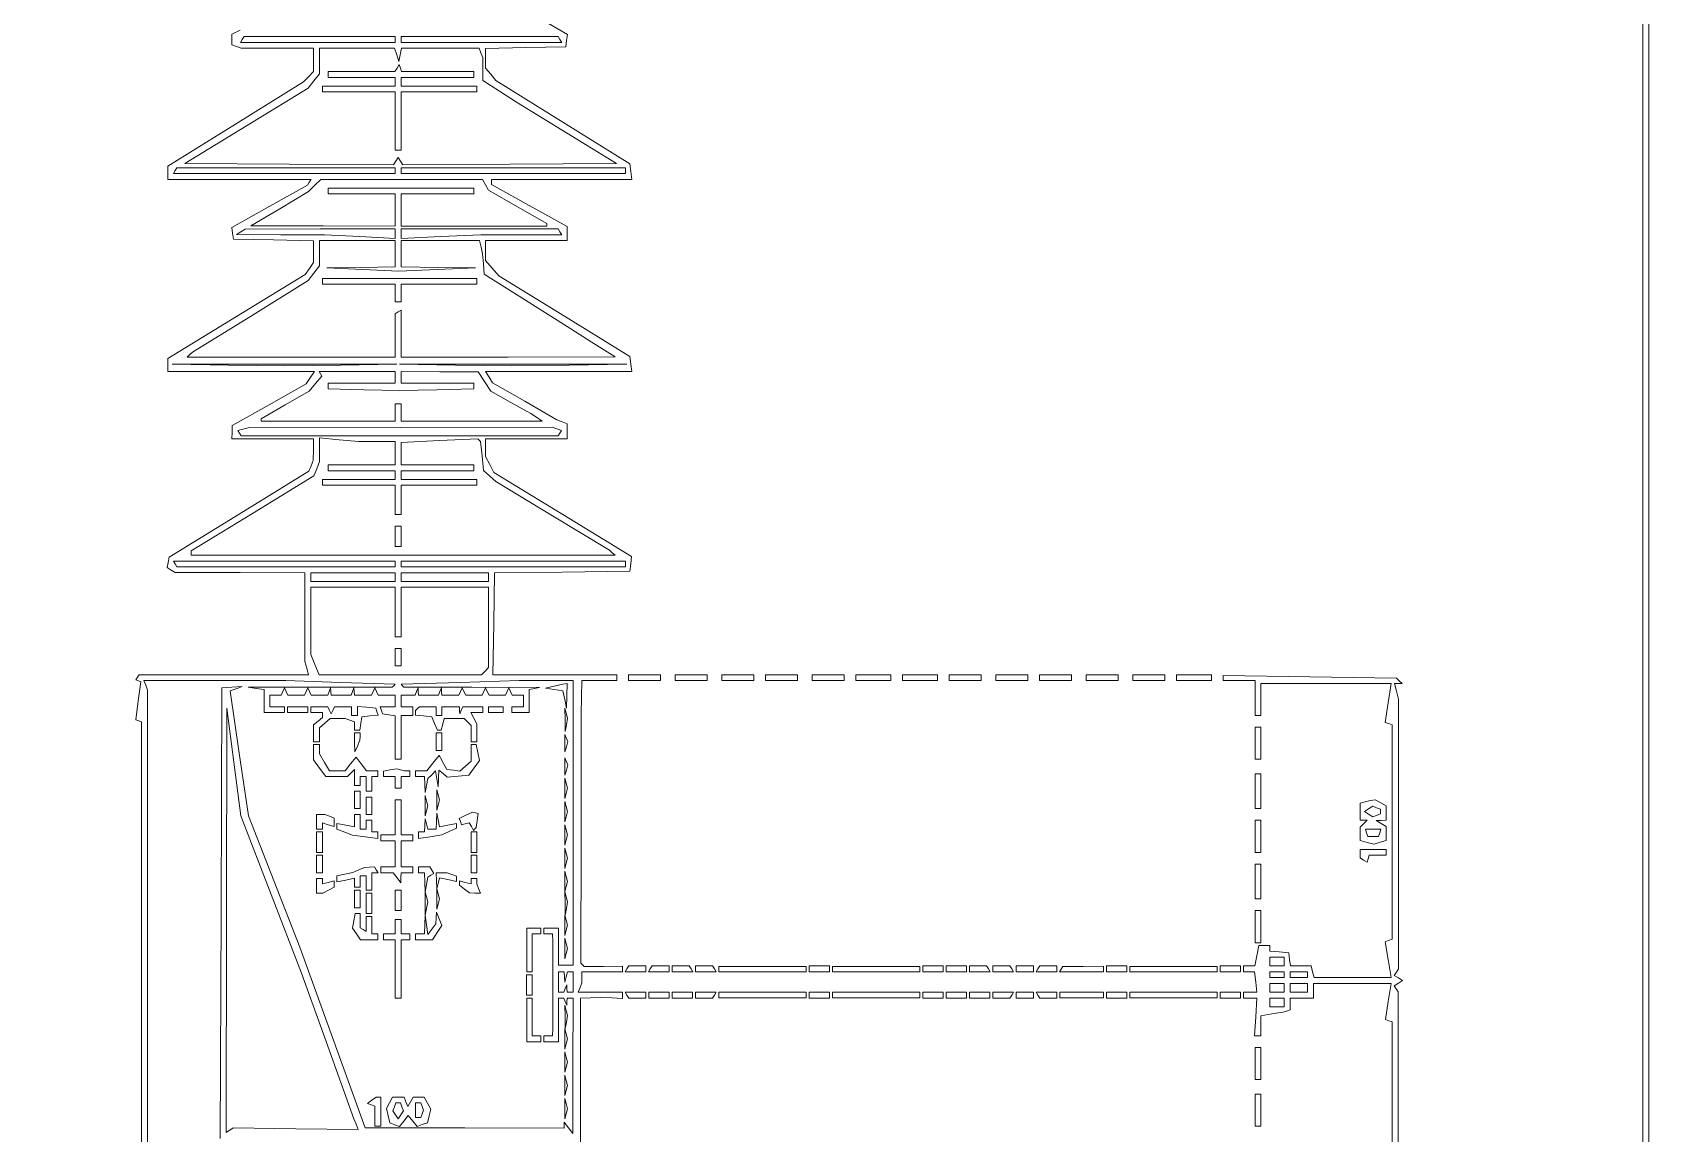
# Paper-space layout 'AN-08-DGE-065-A' of a CAD drawing. Header units: metres, sheet in millimetres. Extents: x 12 to 193, y 4 to 291.
# Drawn here: x 122.6 to 192.7, y 108.3 to 156.1 of the extents above; entities that cross this region are included whole.
import ezdxf

# ---------------------------------------------------------------- set-up
doc = ezdxf.new("R2010")
doc.units = ezdxf.units.M
doc.layers.add('DGE_CONTORNOS', color=7, linetype='Continuous', lineweight=0)
doc.layers.add('DGE_DATOS', color=7, linetype='Continuous', lineweight=0)

# ---------------------------------------------------------------- blocks, each defined once
blk = doc.blocks.new('LP_REF_DGE_MT_065_A')
at = {"layer": 'DGE_CONTORNOS'}
for points in [[(116.564, 271.062), (116.469, 270.966), (116.469, 270.228), (116.469, 269.49), (72.961, 269.49), (29.452, 269.49), (29.452, 147.253), (29.452, 25.015), (111.094, 25.015), (192.736, 25.015), (192.736, 147.253), (192.736, 269.49), (154.735, 269.49), (116.734, 269.49), (116.697, 270.324), (116.659, 271.157)], [(116.469, 268.732), (116.469, 268.226), (116.596, 268.226), (116.722, 268.226), (116.722, 268.732), (116.722, 269.238), (154.603, 269.238), (192.483, 269.238), (192.483, 160.533), (192.483, 51.828), (117.671, 51.828), (42.859, 51.828), (42.859, 160.533), (42.859, 269.238), (79.664, 269.238), (116.469, 269.238)], [(138.35, 155.79), (138.35, 155.663), (134.991, 155.663), (131.632, 155.663), (131.71, 155.79), (131.788, 155.916), (135.069, 155.916), (138.35, 155.916)], [(145.496, 155.79), (145.574, 155.663), (142.089, 155.663), (138.603, 155.663), (138.603, 155.79), (138.603, 155.916), (142.011, 155.916), (145.418, 155.916)], [(138.415, 155.126), (138.509, 154.841), (138.565, 155.126), (138.621, 155.41), (140.306, 155.41), (141.991, 155.41), (142.068, 155.21), (142.145, 155.01), (142.145, 154.512), (142.145, 154.014), (142.876, 153.542), (143.608, 153.071), (145.78, 151.743), (147.952, 150.415), (143.318, 150.381), (138.683, 150.348), (138.58, 150.508), (138.477, 150.668), (138.373, 150.508), (138.27, 150.348), (133.749, 150.381), (129.227, 150.415), (131.901, 152.05), (134.574, 153.686), (134.818, 153.996), (135.062, 154.306), (135.062, 154.858), (135.062, 155.41), (136.691, 155.41), (138.321, 155.41)], [(138.429, 154.55), (138.335, 154.399), (136.888, 154.399), (135.441, 154.399), (135.441, 154.272), (135.441, 154.146), (136.896, 154.146), (138.35, 154.146), (138.35, 153.956), (138.35, 153.766), (136.769, 153.766), (135.188, 153.766), (135.188, 153.64), (135.188, 153.513), (136.769, 153.513), (138.35, 153.513), (138.35, 152.249), (138.35, 150.984), (138.477, 150.984), (138.603, 150.984), (138.603, 152.249), (138.603, 153.513), (140.247, 153.513), (141.892, 153.513), (141.892, 153.64), (141.892, 153.766), (140.247, 153.766), (138.603, 153.766), (138.603, 153.956), (138.603, 154.146), (140.184, 154.146), (141.765, 154.146), (141.765, 154.272), (141.765, 154.399), (140.195, 154.399), (138.624, 154.399), (138.574, 154.55), (138.523, 154.702)], [(138.35, 150.101), (138.35, 149.978), (133.537, 149.975), (128.723, 149.972), (128.801, 150.099), (128.879, 150.225), (133.615, 150.225), (138.35, 150.225)], [(148.342, 150.099), (148.342, 149.973), (143.473, 149.977), (138.603, 149.981), (138.603, 150.103), (138.603, 150.225), (143.473, 150.225), (148.342, 150.225)], [(142.263, 149.482), (142.39, 149.244), (143.658, 148.526), (144.927, 147.808), (144.927, 147.752), (144.927, 147.695), (141.765, 147.695), (138.603, 147.695), (138.603, 148.391), (138.603, 149.087), (140.184, 149.087), (141.765, 149.087), (141.765, 149.213), (141.765, 149.34), (138.603, 149.34), (135.441, 149.34), (135.441, 149.213), (135.441, 149.087), (136.896, 149.087), (138.35, 149.087), (138.35, 148.391), (138.35, 147.695), (135.22, 147.697), (132.09, 147.698), (133.339, 148.444), (134.589, 149.19), (134.854, 149.455), (135.118, 149.719), (138.627, 149.719), (142.136, 149.719)], [(138.35, 147.36), (138.35, 147.151), (136.813, 147.233), (135.275, 147.316), (133.366, 147.318), (131.457, 147.32), (131.647, 147.443), (131.837, 147.565), (135.093, 147.567), (138.35, 147.569)], [(145.496, 147.443), (145.574, 147.316), (143.816, 147.316), (142.058, 147.316), (140.331, 147.233), (138.603, 147.15), (138.603, 147.36), (138.603, 147.569), (142.011, 147.569), (145.418, 147.569)], [(138.35, 146.494), (138.35, 145.925), (136.864, 145.901), (135.378, 145.877), (136.942, 145.806), (138.506, 145.735), (140.167, 145.806), (141.828, 145.876), (140.216, 145.9), (138.603, 145.925), (138.603, 146.494), (138.603, 147.063), (140.308, 147.063), (142.013, 147.063), (142.076, 146.779), (142.14, 146.494), (142.174, 146.052), (142.208, 145.61), (144.005, 144.471), (145.803, 143.332), (146.851, 142.672), (147.899, 142.011), (143.251, 142.008), (138.603, 142.004), (138.603, 143.023), (138.603, 144.043), (138.477, 143.964), (138.35, 143.886), (138.35, 142.945), (138.35, 142.004), (133.835, 142.004), (129.32, 142.004), (129.44, 142.111), (129.56, 142.219), (132.063, 143.773), (134.565, 145.328), (134.814, 145.643), (135.062, 145.959), (135.062, 146.511), (135.062, 147.063), (136.706, 147.063), (138.35, 147.063)], [(135.188, 145.292), (135.188, 145.166), (136.769, 145.166), (138.35, 145.166), (138.35, 144.787), (138.35, 144.407), (138.477, 144.407), (138.603, 144.407), (138.603, 144.787), (138.603, 145.166), (140.247, 145.166), (141.892, 145.166), (141.892, 145.292), (141.892, 145.419), (138.54, 145.419), (135.188, 145.419)], [(135.979, 141.656), (133.544, 141.619), (131.109, 141.656), (128.675, 141.694), (133.544, 141.694), (138.413, 141.694)], [(145.899, 141.656), (143.393, 141.619), (140.966, 141.657), (138.54, 141.694), (143.473, 141.694), (148.405, 141.694)], [(138.35, 141.119), (138.35, 140.866), (136.896, 140.866), (135.441, 140.866), (135.441, 140.747), (135.441, 140.628), (136.991, 140.589), (138.54, 140.55), (140.153, 140.588), (141.765, 140.627), (141.765, 140.746), (141.765, 140.866), (140.184, 140.866), (138.603, 140.866), (138.603, 141.119), (138.603, 141.372), (140.279, 141.37), (141.955, 141.369), (142.23, 140.944), (142.505, 140.519), (143.368, 140.04), (144.231, 139.562), (144.481, 139.392), (144.73, 139.222), (141.667, 139.222), (138.603, 139.222), (138.603, 139.601), (138.603, 139.981), (138.477, 139.981), (138.35, 139.981), (138.35, 139.601), (138.35, 139.222), (135.441, 139.222), (132.532, 139.222), (132.532, 139.273), (132.532, 139.324), (133.576, 139.927), (134.619, 140.531), (134.892, 140.856), (135.164, 141.182), (135.105, 141.277), (135.047, 141.372), (136.699, 141.372), (138.35, 141.372)], [(145.359, 138.892), (145.558, 138.816), (145.489, 138.704), (145.419, 138.592), (138.54, 138.592), (131.66, 138.592), (131.589, 138.707), (131.517, 138.823), (131.74, 138.881), (131.963, 138.939), (138.561, 138.954), (145.159, 138.969)], [(137.56, 138.337), (138.35, 138.336), (138.35, 137.83), (138.35, 137.325), (136.896, 137.325), (135.441, 137.325), (135.441, 137.198), (135.441, 137.072), (136.896, 137.072), (138.35, 137.072), (138.35, 136.882), (138.35, 136.692), (136.769, 136.692), (135.188, 136.692), (135.188, 136.566), (135.188, 136.439), (136.769, 136.439), (138.35, 136.439), (138.35, 135.807), (138.35, 135.174), (138.477, 135.174), (138.603, 135.174), (138.603, 135.807), (138.603, 136.439), (140.247, 136.439), (141.892, 136.439), (141.892, 136.566), (141.892, 136.692), (140.247, 136.692), (138.603, 136.692), (138.603, 136.882), (138.603, 137.072), (140.184, 137.072), (141.765, 137.072), (141.765, 137.198), (141.765, 137.325), (140.184, 137.325), (138.603, 137.325), (138.603, 137.811), (138.603, 138.297), (140.271, 138.377), (141.94, 138.457), (141.997, 138.399), (142.055, 138.342), (142.115, 137.714), (142.175, 137.087), (142.445, 136.848), (142.714, 136.609), (145.18, 135.113), (147.646, 133.617), (147.767, 133.511), (147.887, 133.404), (138.692, 133.404), (129.497, 133.404), (129.498, 133.499), (129.499, 133.594), (132.162, 135.219), (134.825, 136.845), (134.943, 137.156), (135.062, 137.468), (135.062, 137.983), (135.062, 138.499), (135.915, 138.419), (136.769, 138.338)], [(138.35, 134.226), (138.35, 133.783), (138.477, 133.783), (138.603, 133.783), (138.603, 134.226), (138.603, 134.669), (138.477, 134.669), (138.35, 134.669)], [(138.35, 133.024), (138.35, 132.898), (133.615, 132.898), (128.879, 132.898), (128.801, 133.024), (128.723, 133.151), (133.537, 133.151), (138.35, 133.151)], [(138.35, 132.455), (138.35, 132.266), (136.516, 132.266), (134.682, 132.266), (134.682, 132.455), (134.682, 132.645), (136.516, 132.645), (138.35, 132.645)], [(148.342, 133.024), (148.342, 132.898), (143.473, 132.898), (138.603, 132.898), (138.603, 133.024), (138.603, 133.151), (143.473, 133.151), (148.342, 133.151)], [(142.398, 132.455), (142.398, 132.266), (140.5, 132.266), (138.603, 132.266), (138.603, 132.455), (138.603, 132.645), (140.5, 132.645), (142.398, 132.645)], [(138.35, 130.938), (138.35, 129.863), (138.477, 129.863), (138.603, 129.863), (138.603, 130.938), (138.603, 132.013), (140.5, 132.013), (142.398, 132.013), (142.398, 130.267), (142.398, 128.522), (142.246, 128.37), (142.094, 128.218), (138.571, 128.218), (135.049, 128.218), (134.866, 128.657), (134.682, 129.096), (134.682, 130.554), (134.682, 132.013), (136.516, 132.013), (138.35, 132.013)], [(138.35, 128.977), (138.35, 128.598), (138.477, 128.598), (138.603, 128.598), (138.603, 128.977), (138.603, 129.357), (138.477, 129.357), (138.35, 129.357)], [(145.243, 127.718), (144.864, 127.628), (145.243, 127.575), (145.622, 127.523), (145.702, 127.143), (145.783, 126.764), (145.797, 127.301), (145.812, 127.839), (145.718, 127.824), (145.623, 127.809)], [(148.469, 128.092), (148.469, 127.965), (149.164, 127.965), (149.86, 127.965), (149.86, 128.092), (149.86, 128.218), (149.164, 128.218), (148.469, 128.218)], [(150.492, 128.092), (150.492, 127.965), (151.188, 127.965), (151.883, 127.965), (151.883, 128.092), (151.883, 128.218), (151.188, 128.218), (150.492, 128.218)], [(152.516, 128.092), (152.516, 127.965), (153.211, 127.965), (153.907, 127.965), (153.907, 128.092), (153.907, 128.218), (153.211, 128.218), (152.516, 128.218)], [(154.413, 128.092), (154.413, 127.965), (155.109, 127.965), (155.804, 127.965), (155.804, 128.092), (155.804, 128.218), (155.109, 128.218), (154.413, 128.218)], [(156.437, 128.092), (156.437, 127.965), (157.132, 127.965), (157.828, 127.965), (157.828, 128.092), (157.828, 128.218), (157.132, 128.218), (156.437, 128.218)], [(158.334, 128.092), (158.334, 127.965), (159.093, 127.965), (159.852, 127.965), (159.852, 128.092), (159.852, 128.218), (159.093, 128.218), (158.334, 128.218)], [(160.358, 128.092), (160.358, 127.965), (161.116, 127.965), (161.875, 127.965), (161.875, 128.092), (161.875, 128.218), (161.116, 128.218), (160.358, 128.218)], [(162.381, 128.092), (162.381, 127.965), (163.077, 127.965), (163.772, 127.965), (163.772, 128.092), (163.772, 128.218), (163.077, 128.218), (162.381, 128.218)], [(164.405, 128.092), (164.405, 127.965), (165.1, 127.965), (165.796, 127.965), (165.796, 128.092), (165.796, 128.218), (165.1, 128.218), (164.405, 128.218)], [(166.302, 128.092), (166.302, 127.965), (166.998, 127.965), (167.693, 127.965), (167.693, 128.092), (167.693, 128.218), (166.998, 128.218), (166.302, 128.218)], [(168.326, 128.092), (168.326, 127.965), (169.021, 127.965), (169.717, 127.965), (169.717, 128.092), (169.717, 128.218), (169.021, 128.218), (168.326, 128.218)], [(170.349, 128.092), (170.349, 127.965), (171.045, 127.965), (171.741, 127.965), (171.741, 128.092), (171.741, 128.218), (171.045, 128.218), (170.349, 128.218)], [(172.247, 128.092), (172.247, 127.965), (173.005, 127.965), (173.764, 127.965), (173.764, 128.092), (173.764, 128.218), (173.005, 128.218), (172.247, 128.218)], [(132.971, 118.67), (134.29, 115.255), (135.425, 112.093), (136.559, 108.931), (136.649, 108.702), (136.739, 108.473), (134.032, 108.506), (131.325, 108.539), (131.17, 108.443), (131.014, 108.347), (131.029, 117.555), (131.043, 126.764), (131.347, 124.424), (131.651, 122.084)], [(133.67, 126.701), (133.67, 126.574), (134.113, 126.574), (134.556, 126.574), (134.556, 126.701), (134.556, 126.827), (134.113, 126.827), (133.67, 126.827)], [(134.682, 126.701), (134.682, 126.574), (134.935, 126.574), (135.188, 126.574), (135.188, 126.463), (135.188, 126.352), (134.999, 126.195), (134.809, 126.037), (134.809, 125.673), (134.809, 125.309), (134.935, 125.309), (135.062, 125.309), (135.062, 125.606), (135.062, 125.903), (135.293, 126.112), (135.524, 126.321), (135.852, 126.321), (136.179, 126.321), (136.379, 126.245), (136.58, 126.168), (136.58, 125.992), (136.58, 125.815), (136.697, 125.815), (136.815, 125.815), (136.855, 126.1), (136.896, 126.385), (137.251, 126.425), (137.606, 126.466), (137.557, 126.615), (137.509, 126.764), (137.107, 126.804), (136.706, 126.843), (136.706, 126.645), (136.706, 126.448), (136.58, 126.448), (136.453, 126.448), (136.453, 126.637), (136.453, 126.827), (136.084, 126.827), (135.715, 126.827), (135.641, 126.669), (135.568, 126.511), (135.494, 126.669), (135.42, 126.827), (135.051, 126.827), (134.682, 126.827)], [(139.32, 126.743), (139.236, 126.659), (139.236, 126.562), (139.236, 126.465), (139.583, 126.425), (139.931, 126.385), (140.056, 126.1), (140.181, 125.815), (140.263, 125.815), (140.344, 125.815), (140.411, 126.068), (140.477, 126.321), (140.906, 126.321), (141.335, 126.321), (141.487, 126.17), (141.639, 126.018), (141.639, 125.664), (141.639, 125.309), (141.765, 125.309), (141.892, 125.309), (141.892, 125.697), (141.892, 126.085), (141.761, 126.33), (141.63, 126.574), (141.887, 126.574), (142.145, 126.574), (142.145, 126.701), (142.145, 126.827), (141.712, 126.827), (141.28, 126.827), (141.217, 126.669), (141.153, 126.511), (141.143, 126.669), (141.133, 126.827), (140.753, 126.827), (140.374, 126.827), (140.374, 126.637), (140.374, 126.448), (140.247, 126.448), (140.121, 126.448), (140.121, 126.637), (140.121, 126.827), (139.763, 126.827), (139.404, 126.827)], [(142.398, 126.701), (142.398, 126.574), (142.714, 126.574), (143.03, 126.574), (143.03, 126.701), (143.03, 126.827), (142.714, 126.827), (142.398, 126.827)], [(145.718, 126.258), (145.72, 125.752), (145.775, 126.038), (145.83, 126.324), (145.773, 126.544), (145.715, 126.764)], [(136.588, 125.278), (136.597, 124.867), (136.706, 125.12), (136.815, 125.373), (136.824, 125.531), (136.832, 125.689), (136.706, 125.689), (136.58, 125.689)], [(140.121, 125.309), (140.121, 124.93), (140.247, 124.93), (140.374, 124.93), (140.374, 125.309), (140.374, 125.689), (140.247, 125.689), (140.121, 125.689)], [(145.711, 125.246), (145.715, 124.867), (145.774, 125.091), (145.832, 125.314), (145.769, 125.47), (145.706, 125.626)], [(175.661, 125.246), (175.661, 124.551), (175.788, 124.551), (175.914, 124.551), (175.914, 125.246), (175.914, 125.942), (175.788, 125.942), (175.661, 125.942)], [(134.809, 124.855), (134.809, 124.526), (135.07, 124.159), (135.332, 123.792), (135.804, 123.792), (136.276, 123.792), (136.428, 123.944), (136.58, 124.095), (136.58, 123.754), (136.58, 123.412), (136.706, 123.412), (136.832, 123.412), (136.832, 123.602), (136.832, 123.792), (136.959, 123.792), (137.085, 123.792), (137.085, 123.476), (137.085, 123.159), (137.212, 123.159), (137.338, 123.159), (137.338, 123.476), (137.338, 123.792), (137.465, 123.792), (137.591, 123.792), (137.591, 123.918), (137.591, 124.045), (137.344, 124.045), (137.097, 124.045), (136.873, 124.342), (136.649, 124.639), (136.415, 124.342), (136.182, 124.045), (135.839, 124.045), (135.496, 124.045), (135.279, 124.412), (135.062, 124.779), (135.062, 124.981), (135.062, 125.183), (134.935, 125.183), (134.809, 125.183)], [(141.639, 124.823), (141.639, 124.463), (141.396, 124.244), (141.154, 124.024), (140.872, 124.066), (140.589, 124.108), (140.45, 124.361), (140.311, 124.614), (140.281, 124.665), (140.251, 124.716), (139.987, 124.38), (139.723, 124.045), (139.479, 124.045), (139.236, 124.045), (139.236, 123.918), (139.236, 123.792), (139.425, 123.792), (139.615, 123.792), (139.632, 123.444), (139.649, 123.096), (139.707, 123.401), (139.764, 123.706), (139.934, 123.876), (140.104, 124.046), (140.157, 123.698), (140.209, 123.349), (140.228, 123.712), (140.247, 124.076), (140.428, 123.926), (140.609, 123.775), (141.08, 123.815), (141.55, 123.855), (141.778, 124.171), (142.005, 124.487), (141.934, 124.835), (141.862, 125.183), (141.75, 125.183), (141.639, 125.183)], [(138.129, 124.081), (137.844, 124.027), (137.844, 123.909), (137.844, 123.792), (138.097, 123.792), (138.35, 123.792), (138.35, 123.539), (138.35, 123.286), (138.477, 123.286), (138.603, 123.286), (138.603, 123.539), (138.603, 123.792), (138.793, 123.792), (138.983, 123.792), (138.983, 123.918), (138.983, 124.045), (138.866, 124.045), (138.75, 124.045), (138.582, 124.09), (138.413, 124.136)], [(145.711, 124.234), (145.715, 123.855), (145.774, 124.079), (145.832, 124.303), (145.769, 124.458), (145.706, 124.614)], [(145.715, 123.286), (145.715, 122.843), (145.773, 123.065), (145.831, 123.286), (145.773, 123.507), (145.715, 123.729)], [(175.661, 123.159), (175.661, 122.401), (175.788, 122.401), (175.914, 122.401), (175.914, 123.159), (175.914, 123.918), (175.788, 123.918), (175.661, 123.918)], [(136.58, 122.78), (136.58, 122.401), (136.706, 122.401), (136.832, 122.401), (136.832, 122.78), (136.832, 123.159), (136.706, 123.159), (136.58, 123.159)], [(137.085, 122.527), (137.085, 122.148), (137.212, 122.148), (137.338, 122.148), (137.338, 122.527), (137.338, 122.906), (137.212, 122.906), (137.085, 122.906)], [(138.35, 122.021), (138.35, 121.262), (138.034, 121.262), (137.718, 121.262), (137.718, 121.136), (137.718, 121.009), (138.034, 121.009), (138.35, 121.009), (138.35, 120.44), (138.35, 119.871), (138.034, 119.871), (137.718, 119.871), (137.718, 119.745), (137.718, 119.618), (137.988, 119.618), (138.259, 119.618), (138.427, 119.397), (138.595, 119.175), (138.599, 119.397), (138.603, 119.618), (138.856, 119.618), (139.109, 119.618), (139.109, 119.745), (139.109, 119.871), (138.856, 119.871), (138.603, 119.871), (138.603, 120.44), (138.603, 121.009), (138.856, 121.009), (139.109, 121.009), (139.109, 121.136), (139.109, 121.262), (138.856, 121.262), (138.603, 121.262), (138.603, 122.021), (138.603, 122.78), (138.477, 122.78), (138.35, 122.78)], [(139.644, 122.527), (139.644, 122.084), (139.702, 122.306), (139.76, 122.527), (139.702, 122.748), (139.644, 122.97)], [(140.15, 122.78), (140.15, 122.337), (140.208, 122.559), (140.266, 122.78), (140.208, 123.001), (140.15, 123.223)], [(180.436, 122.693), (180.215, 122.635), (180.215, 122.265), (180.215, 121.895), (180.366, 121.895), (180.518, 121.895), (180.366, 121.743), (180.215, 121.591), (180.215, 121.303), (180.215, 121.014), (180.522, 120.937), (180.829, 120.86), (181.091, 120.943), (181.353, 121.026), (181.353, 121.328), (181.353, 121.629), (181.132, 121.758), (180.91, 121.887), (181.132, 121.891), (181.353, 121.895), (181.353, 122.206), (181.353, 122.518), (181.108, 122.649), (180.864, 122.78), (180.761, 122.765), (180.657, 122.751)], [(134.935, 121.831), (134.935, 121.515), (135.062, 121.515), (135.188, 121.515), (135.188, 121.65), (135.188, 121.785), (135.441, 121.705), (135.694, 121.625), (135.694, 121.809), (135.694, 121.994), (135.494, 122.071), (135.294, 122.148), (135.115, 122.148), (134.935, 122.148)], [(136.58, 121.879), (136.58, 121.61), (136.2, 121.686), (135.821, 121.762), (135.821, 121.635), (135.821, 121.509), (136.16, 121.38), (136.499, 121.251), (137.045, 121.176), (137.591, 121.101), (137.591, 121.245), (137.591, 121.389), (137.465, 121.389), (137.338, 121.389), (137.338, 121.642), (137.338, 121.895), (137.212, 121.895), (137.085, 121.895), (137.085, 121.705), (137.085, 121.515), (136.959, 121.515), (136.832, 121.515), (136.832, 121.831), (136.832, 122.148), (136.706, 122.148), (136.58, 122.148)], [(140.138, 121.863), (140.121, 121.515), (139.94, 121.515), (139.76, 121.515), (139.702, 121.737), (139.644, 121.958), (139.63, 121.673), (139.615, 121.389), (139.489, 121.389), (139.362, 121.389), (139.362, 121.246), (139.362, 121.103), (139.864, 121.184), (140.366, 121.264), (140.686, 121.41), (141.006, 121.556), (141.006, 121.659), (141.006, 121.762), (140.637, 121.688), (140.269, 121.614), (140.212, 121.913), (140.155, 122.211)], [(141.414, 122.118), (141.126, 121.979), (141.177, 121.842), (141.228, 121.705), (141.39, 121.743), (141.552, 121.782), (141.652, 121.62), (141.751, 121.459), (141.809, 121.519), (141.867, 121.578), (141.911, 121.883), (141.955, 122.187), (141.828, 122.222), (141.702, 122.256)], [(145.715, 122.274), (145.715, 121.831), (145.773, 122.053), (145.831, 122.274), (145.773, 122.495), (145.715, 122.717)], [(181.1, 122.274), (181.1, 122.175), (180.93, 122.11), (180.761, 122.045), (180.583, 122.159), (180.404, 122.274), (180.583, 122.389), (180.761, 122.504), (180.93, 122.439), (181.1, 122.374)], [(134.935, 120.946), (134.935, 120.503), (135.062, 120.503), (135.188, 120.503), (135.188, 120.946), (135.188, 121.389), (135.062, 121.389), (134.935, 121.389)], [(141.639, 120.946), (141.639, 120.503), (141.765, 120.503), (141.892, 120.503), (141.892, 120.946), (141.892, 121.389), (141.765, 121.389), (141.639, 121.389)], [(145.715, 121.262), (145.715, 120.82), (145.773, 121.041), (145.831, 121.262), (145.773, 121.484), (145.715, 121.705)], [(175.661, 121.199), (175.661, 120.503), (175.788, 120.503), (175.914, 120.503), (175.914, 121.199), (175.914, 121.895), (175.788, 121.895), (175.661, 121.895)], [(181.068, 121.357), (181.016, 121.199), (180.784, 121.199), (180.552, 121.199), (180.499, 121.357), (180.447, 121.515), (180.784, 121.515), (181.121, 121.515)], [(145.715, 120.251), (145.715, 119.808), (145.773, 120.029), (145.831, 120.251), (145.773, 120.472), (145.715, 120.693)], [(180.215, 120.448), (180.215, 120.265), (180.365, 120.172), (180.516, 120.079), (180.566, 120.228), (180.615, 120.377), (180.984, 120.377), (181.353, 120.377), (181.353, 120.503), (181.353, 120.63), (180.784, 120.63), (180.215, 120.63)], [(134.935, 119.998), (134.935, 119.618), (135.062, 119.618), (135.188, 119.618), (135.188, 119.998), (135.188, 120.377), (135.062, 120.377), (134.935, 120.377)], [(141.639, 119.998), (141.639, 119.618), (141.765, 119.618), (141.892, 119.618), (141.892, 119.998), (141.892, 120.377), (141.765, 120.377), (141.639, 120.377)], [(175.661, 119.239), (175.661, 118.48), (175.788, 118.48), (175.914, 118.48), (175.914, 119.239), (175.914, 119.998), (175.788, 119.998), (175.661, 119.998)], [(134.935, 119.049), (134.935, 118.733), (135.07, 118.733), (135.205, 118.733), (135.45, 118.864), (135.694, 118.995), (135.694, 119.131), (135.694, 119.268), (135.441, 119.202), (135.188, 119.136), (135.188, 119.251), (135.188, 119.365), (135.062, 119.365), (134.935, 119.365)], [(136.769, 119.745), (136.516, 119.636), (136.168, 119.562), (135.821, 119.487), (135.821, 119.353), (135.821, 119.219), (136.2, 119.302), (136.58, 119.385), (136.58, 119.186), (136.58, 118.986), (136.706, 118.986), (136.832, 118.986), (136.832, 119.239), (136.832, 119.492), (136.959, 119.492), (137.085, 119.492), (137.085, 119.175), (137.085, 118.859), (137.212, 118.859), (137.338, 118.859), (137.338, 119.239), (137.338, 119.618), (137.472, 119.618), (137.606, 119.618), (137.528, 119.745), (137.45, 119.871), (137.236, 119.863), (137.022, 119.854)], [(139.362, 119.745), (139.362, 119.618), (139.489, 119.618), (139.615, 119.618), (139.632, 119.207), (139.649, 118.796), (139.708, 119.112), (139.767, 119.428), (139.897, 119.509), (140.027, 119.59), (139.94, 119.73), (139.853, 119.871), (139.608, 119.871), (139.362, 119.871)], [(140.136, 119.27), (140.15, 118.923), (140.211, 119.157), (140.271, 119.392), (140.639, 119.319), (141.006, 119.245), (141.006, 119.355), (141.006, 119.465), (140.806, 119.541), (140.606, 119.618), (140.364, 119.618), (140.121, 119.618)], [(141.639, 119.251), (141.639, 119.136), (141.386, 119.202), (141.133, 119.268), (141.133, 119.173), (141.133, 119.077), (141.354, 118.909), (141.575, 118.741), (141.81, 118.737), (142.045, 118.733), (141.968, 118.933), (141.892, 119.133), (141.892, 119.249), (141.892, 119.365), (141.765, 119.365), (141.639, 119.365)], [(145.715, 119.239), (145.715, 118.796), (145.773, 119.017), (145.831, 119.239), (145.773, 119.46), (145.715, 119.681)], [(136.58, 118.48), (136.58, 118.1), (136.706, 118.1), (136.832, 118.1), (136.832, 118.48), (136.832, 118.859), (136.706, 118.859), (136.58, 118.859)], [(137.085, 118.29), (137.085, 117.847), (137.212, 117.847), (137.338, 117.847), (137.338, 118.29), (137.338, 118.733), (137.212, 118.733), (137.085, 118.733)], [(138.35, 118.417), (138.35, 117.974), (138.477, 117.974), (138.603, 117.974), (138.603, 118.417), (138.603, 118.859), (138.477, 118.859), (138.35, 118.859)], [(139.647, 118.29), (139.649, 117.784), (139.704, 118.07), (139.759, 118.356), (139.702, 118.576), (139.644, 118.796)], [(140.15, 118.48), (140.15, 118.037), (140.208, 118.259), (140.266, 118.48), (140.208, 118.701), (140.15, 118.923)], [(145.718, 118.29), (145.72, 117.784), (145.775, 118.07), (145.83, 118.356), (145.773, 118.576), (145.715, 118.796)], [(136.549, 117.534), (136.489, 117.22), (136.668, 116.965), (136.847, 116.709), (137.219, 116.709), (137.591, 116.709), (137.591, 116.836), (137.591, 116.962), (137.465, 116.962), (137.338, 116.962), (137.338, 117.342), (137.338, 117.721), (137.212, 117.721), (137.085, 117.721), (137.085, 117.397), (137.085, 117.074), (136.959, 117.152), (136.832, 117.23), (136.832, 117.539), (136.832, 117.847), (136.721, 117.847), (136.609, 117.847)], [(140.125, 117.658), (140.113, 117.405), (139.936, 117.172), (139.759, 116.938), (139.707, 117.361), (139.655, 117.784), (139.635, 117.373), (139.615, 116.962), (139.425, 116.962), (139.236, 116.962), (139.236, 116.836), (139.236, 116.709), (139.6, 116.709), (139.965, 116.709), (140.168, 117.019), (140.371, 117.328), (140.254, 117.619), (140.137, 117.911)], [(175.661, 117.278), (175.661, 116.583), (175.788, 116.583), (175.914, 116.583), (175.914, 117.278), (175.914, 117.974), (175.788, 117.974), (175.661, 117.974)], [(138.35, 117.278), (138.35, 116.962), (138.097, 116.962), (137.844, 116.962), (137.844, 116.836), (137.844, 116.709), (138.097, 116.709), (138.35, 116.709), (138.35, 115.444), (138.35, 114.18), (138.477, 114.18), (138.603, 114.18), (138.603, 115.444), (138.603, 116.709), (138.793, 116.709), (138.983, 116.709), (138.983, 116.836), (138.983, 116.962), (138.793, 116.962), (138.603, 116.962), (138.603, 117.278), (138.603, 117.595), (138.477, 117.595), (138.35, 117.595)], [(144.056, 116.267), (144.056, 115.318), (144.175, 115.318), (144.295, 115.318), (144.295, 116.14), (144.295, 116.962), (144.484, 116.962), (144.674, 116.962), (144.674, 117.089), (144.674, 117.215), (144.365, 117.215), (144.056, 117.215)], [(145.715, 117.342), (145.715, 116.899), (145.773, 117.12), (145.831, 117.342), (145.773, 117.563), (145.715, 117.784)], [(145.715, 116.33), (145.715, 115.887), (145.773, 116.108), (145.831, 116.33), (145.773, 116.551), (145.715, 116.772)], [(176.926, 115.761), (176.926, 115.571), (176.61, 115.571), (176.294, 115.571), (176.294, 115.761), (176.294, 115.95), (176.61, 115.95), (176.926, 115.95)], [(144.042, 114.749), (144.042, 114.306), (144.168, 114.306), (144.295, 114.306), (144.295, 114.749), (144.295, 115.192), (144.168, 115.192), (144.042, 115.192)], [(145.701, 115.097), (145.715, 114.875), (145.773, 115.097), (145.831, 115.318), (145.948, 115.318), (146.065, 115.318), (146.065, 114.875), (146.065, 114.433), (145.939, 114.433), (145.812, 114.433), (145.802, 114.591), (145.792, 114.749), (145.729, 114.591), (145.665, 114.433), (145.549, 114.433), (145.433, 114.433), (145.433, 114.875), (145.433, 115.318), (145.559, 115.318), (145.686, 115.318)], [(148.405, 115.444), (148.327, 115.318), (148.777, 115.318), (149.227, 115.318), (149.227, 115.444), (149.227, 115.571), (148.855, 115.571), (148.483, 115.571)], [(149.417, 115.444), (149.339, 115.318), (149.789, 115.318), (150.239, 115.318), (150.239, 115.444), (150.239, 115.571), (149.867, 115.571), (149.495, 115.571)], [(150.366, 115.444), (150.366, 115.318), (150.816, 115.318), (151.266, 115.318), (151.188, 115.444), (151.11, 115.571), (150.738, 115.571), (150.366, 115.571)], [(151.378, 115.444), (151.378, 115.318), (151.828, 115.318), (152.278, 115.318), (152.2, 115.444), (152.121, 115.571), (151.749, 115.571), (151.378, 115.571)], [(152.389, 115.433), (152.389, 115.318), (154.287, 115.318), (156.184, 115.318), (156.184, 115.433), (156.184, 115.547), (154.287, 115.547), (152.389, 115.547)], [(156.31, 115.444), (156.31, 115.318), (156.753, 115.318), (157.196, 115.318), (157.196, 115.444), (157.196, 115.571), (156.753, 115.571), (156.31, 115.571)], [(157.322, 115.433), (157.322, 115.318), (159.219, 115.318), (161.116, 115.318), (161.116, 115.433), (161.116, 115.547), (159.219, 115.547), (157.322, 115.547)], [(161.243, 115.444), (161.243, 115.318), (161.686, 115.318), (162.128, 115.318), (162.128, 115.444), (162.128, 115.571), (161.686, 115.571), (161.243, 115.571)], [(162.255, 115.444), (162.255, 115.318), (162.697, 115.318), (163.14, 115.318), (163.14, 115.444), (163.14, 115.571), (162.697, 115.571), (162.255, 115.571)], [(163.267, 115.444), (163.267, 115.318), (163.717, 115.318), (164.167, 115.318), (164.089, 115.444), (164.01, 115.571), (163.638, 115.571), (163.267, 115.571)], [(164.278, 115.444), (164.278, 115.318), (164.728, 115.318), (165.179, 115.318), (165.1, 115.444), (165.022, 115.571), (164.65, 115.571), (164.278, 115.571)], [(165.29, 115.444), (165.29, 115.318), (165.67, 115.318), (166.049, 115.318), (166.049, 115.444), (166.049, 115.571), (165.67, 115.571), (165.29, 115.571)], [(166.239, 115.444), (166.161, 115.318), (166.611, 115.318), (167.061, 115.318), (167.061, 115.444), (167.061, 115.571), (166.689, 115.571), (166.317, 115.571)], [(167.245, 115.436), (167.172, 115.318), (168.128, 115.318), (169.085, 115.318), (169.085, 115.438), (169.085, 115.559), (168.201, 115.556), (167.318, 115.553)], [(169.211, 115.444), (169.211, 115.318), (169.654, 115.318), (170.096, 115.318), (170.096, 115.444), (170.096, 115.571), (169.654, 115.571), (169.211, 115.571)], [(170.223, 115.433), (170.223, 115.318), (172.12, 115.318), (174.017, 115.318), (174.017, 115.433), (174.017, 115.547), (172.12, 115.547), (170.223, 115.547)], [(174.144, 115.444), (174.144, 115.318), (174.586, 115.318), (175.029, 115.318), (175.029, 115.444), (175.029, 115.571), (174.586, 115.571), (174.144, 115.571)], [(176.926, 115.192), (176.926, 115.065), (176.61, 115.065), (176.294, 115.065), (176.294, 115.192), (176.294, 115.318), (176.61, 115.318), (176.926, 115.318)], [(177.938, 115.192), (177.938, 115.065), (177.559, 115.065), (177.179, 115.065), (177.179, 115.192), (177.179, 115.318), (177.559, 115.318), (177.938, 115.318)], [(148.405, 114.306), (148.483, 114.18), (148.855, 114.18), (149.227, 114.18), (149.227, 114.306), (149.227, 114.433), (148.777, 114.433), (148.327, 114.433)], [(149.354, 114.306), (149.354, 114.18), (149.797, 114.18), (150.239, 114.18), (150.239, 114.306), (150.239, 114.433), (149.797, 114.433), (149.354, 114.433)], [(150.366, 114.306), (150.366, 114.18), (150.808, 114.18), (151.251, 114.18), (151.251, 114.306), (151.251, 114.433), (150.808, 114.433), (150.366, 114.433)], [(151.378, 114.306), (151.378, 114.18), (151.749, 114.18), (152.121, 114.18), (152.2, 114.306), (152.278, 114.433), (151.828, 114.433), (151.378, 114.433)], [(152.389, 114.313), (152.389, 114.194), (154.287, 114.194), (156.184, 114.194), (156.184, 114.313), (156.184, 114.433), (154.287, 114.433), (152.389, 114.433)], [(156.31, 114.306), (156.31, 114.18), (156.753, 114.18), (157.196, 114.18), (157.196, 114.306), (157.196, 114.433), (156.753, 114.433), (156.31, 114.433)], [(157.322, 114.313), (157.322, 114.194), (159.219, 114.194), (161.116, 114.194), (161.116, 114.313), (161.116, 114.433), (159.219, 114.433), (157.322, 114.433)], [(161.243, 114.306), (161.243, 114.18), (161.686, 114.18), (162.128, 114.18), (162.128, 114.306), (162.128, 114.433), (161.686, 114.433), (161.243, 114.433)], [(162.255, 114.306), (162.255, 114.18), (162.697, 114.18), (163.14, 114.18), (163.14, 114.306), (163.14, 114.433), (162.697, 114.433), (162.255, 114.433)], [(163.267, 114.306), (163.267, 114.18), (163.709, 114.18), (164.152, 114.18), (164.152, 114.306), (164.152, 114.433), (163.709, 114.433), (163.267, 114.433)], [(164.278, 114.306), (164.278, 114.18), (164.65, 114.18), (165.022, 114.18), (165.1, 114.306), (165.179, 114.433), (164.728, 114.433), (164.278, 114.433)], [(165.29, 114.306), (165.29, 114.18), (165.67, 114.18), (166.049, 114.18), (166.049, 114.306), (166.049, 114.433), (165.67, 114.433), (165.29, 114.433)], [(166.239, 114.306), (166.317, 114.18), (166.689, 114.18), (167.061, 114.18), (167.061, 114.306), (167.061, 114.433), (166.611, 114.433), (166.161, 114.433)], [(167.187, 114.313), (167.187, 114.194), (168.136, 114.194), (169.085, 114.194), (169.085, 114.313), (169.085, 114.433), (168.136, 114.433), (167.187, 114.433)], [(169.211, 114.306), (169.211, 114.18), (169.654, 114.18), (170.096, 114.18), (170.096, 114.306), (170.096, 114.433), (169.654, 114.433), (169.211, 114.433)], [(170.223, 114.313), (170.223, 114.194), (172.12, 114.194), (174.017, 114.194), (174.017, 114.313), (174.017, 114.433), (172.12, 114.433), (170.223, 114.433)], [(174.144, 114.306), (174.144, 114.18), (174.586, 114.18), (175.029, 114.18), (175.029, 114.306), (175.029, 114.433), (174.586, 114.433), (174.144, 114.433)], [(176.926, 114.622), (176.926, 114.433), (176.61, 114.433), (176.294, 114.433), (176.294, 114.622), (176.294, 114.812), (176.61, 114.812), (176.926, 114.812)], [(177.938, 114.622), (177.938, 114.433), (177.559, 114.433), (177.179, 114.433), (177.179, 114.622), (177.179, 114.812), (177.559, 114.812), (177.938, 114.812)], [(144.056, 113.231), (144.056, 112.283), (144.365, 112.283), (144.674, 112.283), (144.674, 112.409), (144.674, 112.536), (144.484, 112.536), (144.295, 112.536), (144.295, 113.358), (144.295, 114.18), (144.175, 114.18), (144.056, 114.18)], [(145.718, 113.358), (145.72, 112.852), (145.775, 113.138), (145.83, 113.424), (145.773, 113.644), (145.715, 113.864)], [(176.926, 113.99), (176.926, 113.8), (176.61, 113.8), (176.294, 113.8), (176.294, 113.99), (176.294, 114.18), (176.61, 114.18), (176.926, 114.18)], [(145.715, 112.409), (145.715, 111.966), (145.773, 112.188), (145.831, 112.409), (145.773, 112.63), (145.715, 112.852)], [(145.715, 111.397), (145.715, 110.955), (145.773, 111.176), (145.831, 111.397), (145.773, 111.619), (145.715, 111.84)], [(175.661, 111.334), (175.661, 110.638), (175.788, 110.638), (175.914, 110.638), (175.914, 111.334), (175.914, 112.03), (175.788, 112.03), (175.661, 112.03)], [(145.715, 110.385), (145.715, 109.943), (145.773, 110.164), (145.831, 110.385), (145.773, 110.607), (145.715, 110.828)], [(137.338, 109.742), (137.149, 109.607), (137.307, 109.543), (137.465, 109.479), (137.465, 109.047), (137.465, 108.615), (137.591, 108.615), (137.718, 108.615), (137.718, 109.247), (137.718, 109.88), (137.623, 109.878), (137.528, 109.876)], [(138.099, 109.629), (137.965, 109.379), (138.042, 109.069), (138.12, 108.76), (138.33, 108.679), (138.54, 108.598), (138.727, 108.838), (138.913, 109.078), (139.107, 108.839), (139.301, 108.599), (139.522, 108.684), (139.744, 108.769), (139.817, 109.06), (139.889, 109.35), (139.748, 109.615), (139.606, 109.88), (139.364, 109.88), (139.122, 109.88), (139.008, 109.676), (138.894, 109.472), (138.816, 109.676), (138.738, 109.88), (138.485, 109.88), (138.233, 109.88)], [(138.641, 109.457), (138.706, 109.288), (138.591, 109.109), (138.477, 108.931), (138.362, 109.109), (138.247, 109.288), (138.312, 109.457), (138.377, 109.627), (138.477, 109.627), (138.576, 109.627)], [(139.52, 109.469), (139.578, 109.31), (139.523, 109.152), (139.467, 108.994), (139.351, 108.994), (139.236, 108.994), (139.236, 109.31), (139.236, 109.627), (139.349, 109.627), (139.461, 109.627)], [(145.715, 109.374), (145.715, 108.931), (145.773, 109.152), (145.831, 109.374), (145.773, 109.595), (145.715, 109.816)], [(175.661, 109.31), (175.661, 108.615), (175.788, 108.615), (175.914, 108.615), (175.914, 109.31), (175.914, 110.006), (175.788, 110.006), (175.661, 110.006)]]:
    blk.add_lwpolyline(points, close=True, dxfattribs=at)
for points in [[(131.615, 156.199), (131.267, 156.024), (131.267, 155.794), (131.267, 155.564), (131.467, 155.487), (131.668, 155.41), (133.238, 155.41), (134.809, 155.41), (134.809, 154.905), (134.809, 154.399), (134.586, 154.177), (134.363, 153.956), (131.424, 152.123), (128.485, 150.29), (128.485, 150.005), (128.485, 149.719), (131.591, 149.719), (134.697, 149.719), (134.62, 149.595), (134.544, 149.47), (132.903, 148.551), (131.262, 147.632), (131.296, 147.379), (131.331, 147.126), (133.07, 147.091), (134.809, 147.056), (134.809, 146.582), (134.809, 146.108), (134.627, 145.848), (134.445, 145.588), (131.465, 143.764), (128.486, 141.941), (128.485, 141.656), (128.485, 141.372), (131.662, 141.372), (134.84, 141.372), (134.665, 141.109), (134.491, 140.846), (132.885, 139.939), (131.278, 139.032), (131.273, 138.747), (131.267, 138.463), (133.038, 138.463), (134.809, 138.463), (134.8, 137.989), (134.791, 137.514), (134.699, 137.281), (134.607, 137.047), (131.578, 135.181), (128.548, 133.316), (128.504, 133.091), (128.46, 132.865), (128.631, 132.757), (128.801, 132.649), (131.615, 132.647), (134.429, 132.645), (134.431, 130.716), (134.433, 128.788), (134.509, 128.503), (134.585, 128.218), (130.91, 128.218), (127.235, 128.218), (127.164, 128.103), (127.092, 127.987), (127.204, 127.945), (127.316, 127.902), (127.203, 127.081), (127.089, 126.26), (127.218, 126.217), (127.347, 126.174), (127.347, 103.493)], [(127.604, 103.553), (127.605, 127.552), (127.525, 127.759), (127.446, 127.965), (130.527, 127.965), (133.607, 127.965), (135.98, 127.882), (138.352, 127.799), (138.288, 127.735), (138.224, 127.67), (135.093, 127.67), (131.963, 127.669), (132.311, 127.619), (132.659, 127.569), (132.659, 127.072), (132.659, 126.574), (133.101, 126.574), (133.544, 126.574), (133.544, 126.701), (133.544, 126.827), (133.228, 126.827), (132.912, 126.827), (132.912, 127.08), (132.912, 127.333), (133.154, 127.333), (133.396, 127.333), (133.47, 127.491), (133.544, 127.649), (133.618, 127.491), (133.692, 127.333), (134.05, 127.333), (134.408, 127.333), (134.482, 127.491), (134.556, 127.649), (134.63, 127.491), (134.703, 127.333), (135.062, 127.333), (135.42, 127.333), (135.484, 127.491), (135.548, 127.649), (135.558, 127.491), (135.568, 127.333), (136, 127.333), (136.432, 127.333), (136.496, 127.491), (136.56, 127.649), (136.57, 127.491), (136.58, 127.333), (136.948, 127.333), (137.317, 127.333), (137.391, 127.491), (137.465, 127.649), (137.539, 127.491), (137.612, 127.333), (137.981, 127.333), (138.35, 127.333), (138.35, 127.08), (138.35, 126.827), (138.023, 126.827), (137.697, 126.827), (137.749, 126.669), (137.801, 126.511), (138.076, 126.471), (138.35, 126.43), (138.35, 125.49), (138.35, 124.551), (138.477, 124.551), (138.603, 124.551), (138.603, 125.499), (138.603, 126.448), (138.856, 126.448), (139.109, 126.448), (139.109, 126.637), (139.109, 126.827), (138.856, 126.827), (138.603, 126.827), (138.603, 127.08), (138.603, 127.333), (138.909, 127.333), (139.214, 127.333), (139.278, 127.491), (139.342, 127.649), (139.352, 127.491), (139.362, 127.333), (139.794, 127.333), (140.226, 127.333), (140.29, 127.491), (140.354, 127.649), (140.364, 127.491), (140.374, 127.333), (140.743, 127.333), (141.112, 127.333), (141.185, 127.491), (141.259, 127.649), (141.333, 127.491), (141.407, 127.333), (141.765, 127.333), (142.123, 127.333), (142.197, 127.491), (142.271, 127.649), (142.345, 127.491), (142.419, 127.333), (142.777, 127.333), (143.135, 127.333), (143.209, 127.491), (143.283, 127.649), (143.357, 127.491), (143.43, 127.333), (143.673, 127.333), (143.915, 127.333), (143.915, 127.08), (143.915, 126.827), (143.662, 126.827), (143.409, 126.827), (143.409, 126.701), (143.409, 126.574), (143.789, 126.574), (144.168, 126.574), (144.168, 127.071), (144.168, 127.567), (144.39, 127.617), (144.611, 127.667), (141.67, 127.669), (138.729, 127.671), (138.665, 127.735), (138.601, 127.799), (141.163, 127.882), (143.726, 127.965), (144.895, 127.965), (146.065, 127.965), (146.065, 121.784), (146.065, 115.603), (145.749, 115.603), (145.433, 115.603), (145.433, 116.409), (145.433, 117.215), (145.117, 117.215), (144.801, 117.215), (144.801, 117.089), (144.801, 116.962), (144.99, 116.962), (145.18, 116.962), (145.184, 116.646), (145.188, 116.33), (145.188, 114.749), (145.188, 113.168), (145.184, 112.852), (145.18, 112.536), (144.99, 112.536), (144.801, 112.536), (144.801, 112.409), (144.801, 112.283), (145.117, 112.283), (145.433, 112.283), (145.433, 113.231), (145.433, 114.18), (145.549, 114.18), (145.665, 114.18), (145.729, 114.022), (145.792, 113.864), (145.802, 114.022), (145.812, 114.18), (145.939, 114.18), (146.065, 114.18), (146.061, 111.239), (146.057, 108.299), (145.872, 108.544), (145.686, 108.79), (145.686, 108.659), (145.686, 108.529), (141.367, 108.54), (137.048, 108.552), (135.631, 112.472), (134.213, 116.393), (133.096, 119.239), (131.979, 122.084), (131.584, 124.804), (131.189, 127.523), (131.449, 127.61), (131.71, 127.698), (131.267, 127.674), (130.825, 127.649), (130.792, 117.865), (130.76, 108.081)], [(181.867, 102.218), (181.866, 114.446), (181.783, 114.58), (181.7, 114.714), (181.874, 114.826), (182.049, 114.939), (181.874, 115.051), (181.7, 115.163), (181.788, 115.306), (181.876, 115.449), (181.877, 121.3), (181.877, 127.152), (181.791, 127.495), (181.705, 127.839), (181.87, 127.839), (182.036, 127.839), (181.916, 127.951), (181.796, 128.063), (178.033, 128.124), (174.27, 128.185), (174.27, 128.075), (174.27, 127.965), (174.966, 127.965), (175.661, 127.965), (175.661, 127.207), (175.661, 126.448), (175.788, 126.448), (175.914, 126.448), (175.914, 127.143), (175.914, 127.839), (178.736, 127.839), (181.557, 127.839), (181.431, 126.993), (181.304, 126.148), (181.455, 126.098), (181.606, 126.047), (181.606, 121.389), (181.606, 116.73), (181.452, 116.679), (181.297, 116.627), (181.427, 115.846), (181.556, 115.065), (179.888, 115.065), (178.221, 115.065), (178.154, 115.318), (178.088, 115.571), (177.642, 115.571), (177.197, 115.571), (177.156, 115.856), (177.116, 116.14), (176.705, 116.18), (176.294, 116.219), (176.294, 116.338), (176.294, 116.456), (176.055, 116.456), (175.816, 116.456), (175.733, 116.014), (175.65, 115.571), (175.403, 115.571), (175.156, 115.571), (175.156, 115.444), (175.156, 115.318), (175.395, 115.318), (175.634, 115.318), (175.685, 114.875), (175.737, 114.433), (175.446, 114.433), (175.156, 114.433), (175.156, 114.306), (175.156, 114.18), (175.446, 114.18), (175.737, 114.18), (175.684, 113.358), (175.632, 112.536), (175.773, 112.536), (175.914, 112.536), (175.914, 112.972), (175.914, 113.409), (176.389, 113.488), (176.863, 113.567), (177.021, 113.616), (177.179, 113.666), (177.179, 113.923), (177.179, 114.18), (177.685, 114.18), (178.191, 114.18), (178.191, 114.496), (178.191, 114.812), (179.877, 114.812), (181.563, 114.812), (181.436, 114.029), (181.31, 113.245), (181.458, 113.196), (181.606, 113.147), (181.606, 102.281)], [(146.393, 102.227), (146.382, 114.18), (146.824, 114.192), (147.267, 114.204), (147.741, 114.182), (148.216, 114.16), (148.216, 114.297), (148.216, 114.433), (147.253, 114.433), (146.291, 114.433), (146.368, 114.633), (146.445, 114.833), (146.445, 115.075), (146.445, 115.318), (147.33, 115.318), (148.216, 115.318), (148.216, 115.44), (148.216, 115.562), (147.383, 115.555), (146.551, 115.549), (146.48, 115.62), (146.408, 115.692), (146.415, 121.101), (146.422, 126.511), (146.434, 127.238), (146.445, 127.965), (147.204, 127.965), (147.963, 127.965), (147.963, 128.092), (147.963, 128.218), (145.275, 128.218), (142.587, 128.218), (142.624, 130.429), (142.662, 132.64), (145.597, 132.674), (148.532, 132.708), (148.569, 133.026), (148.606, 133.345), (145.617, 135.172), (142.628, 137), (142.45, 137.346), (142.271, 137.691), (142.271, 138.077), (142.271, 138.463), (144.042, 138.463), (145.812, 138.463), (145.812, 138.783), (145.812, 139.103), (145.589, 139.194), (145.365, 139.285), (143.967, 140.089), (142.568, 140.892), (142.419, 141.132), (142.269, 141.372), (145.44, 141.372), (148.612, 141.372), (148.572, 141.703), (148.532, 142.034), (145.688, 143.78), (142.843, 145.527), (142.557, 145.859), (142.271, 146.192), (142.271, 146.628), (142.271, 147.063), (144.042, 147.063), (145.812, 147.063), (145.812, 147.371), (145.812, 147.68), (144.168, 148.586), (142.524, 149.492), (142.524, 149.605), (142.524, 149.719), (145.568, 149.719), (148.612, 149.719), (148.572, 150.056), (148.532, 150.393), (145.623, 152.206), (142.714, 154.019), (142.492, 154.286), (142.271, 154.553), (142.271, 154.978), (142.271, 155.403), (144.01, 155.438), (145.749, 155.474), (145.788, 155.744), (145.826, 156.014), (144.25, 156.922)]]:
    blk.add_lwpolyline(points, dxfattribs=at)

psp = doc.layouts.new('AN-08-DGE-065-A')

# ---------------------------------------------------------------- block references
at = {"layer": 'DGE_DATOS'}
psp.add_blockref('LP_REF_DGE_MT_065_A', (0, 0), dxfattribs=at)

doc.saveas('drawing.dxf')
